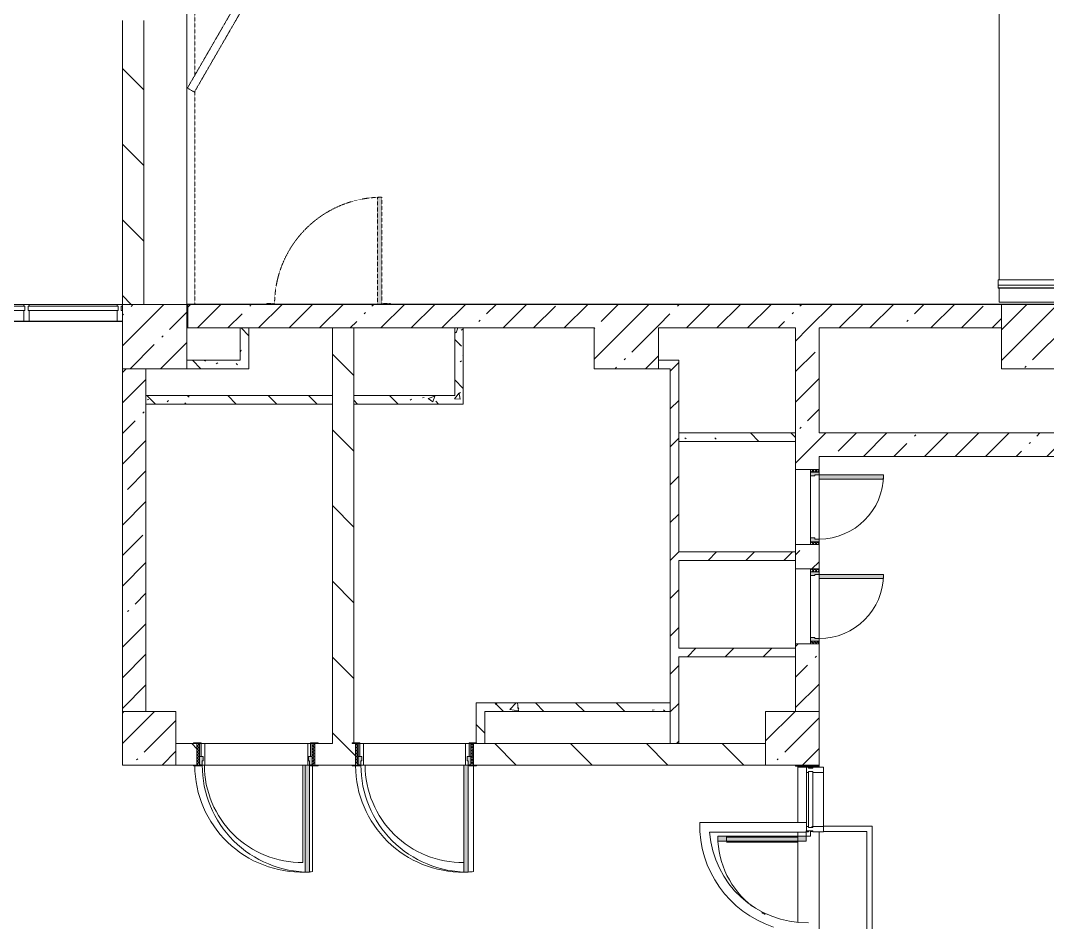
# Model space of a CAD drawing. Header units: millimetres. Extents: x 315 to 209858, y -8553 to 29000.
# Drawn here: x 87745 to 97325, y 9430 to 17850 of the extents above; entities that cross this region are included whole.
import ezdxf

# ---------------------------------------------------------------- set-up
doc = ezdxf.new("R2010")
doc.units = ezdxf.units.MM
doc.linetypes.add('200_ШТРИХ__ш1_п0_6_', pattern=[1.6, 1, -0.6])
for name, color, linetype, lineweight, true_color in [('A-DETL-GENF-5', 7, 'Continuous', 5, 0xe2e2e2), ('A-DETL-GENF-6', 7, 'Continuous', 5, 0xaaaaaa), ('A-DOOR-2', 7, 'Continuous', 5, 0xaaaaaa), ('A-DOOR-3', 7, 'Continuous', 5, 0xe2e2e2), ('A-DOOR-FRAM-2', 7, 'Continuous', 5, 0xe2e2e2), ('A-DOOR-FRAM-3', 7, 'Continuous', 5, 0xaaaaaa), ('A-FLOR-2', 7, 'Continuous', 5, 0xaaaaaa), ('A-WALL-PATT-1', 7, 'Continuous', 5, 0x787878), ('I-WALL-7', 7, 'Continuous', 5, 0x787878)]:
    doc.layers.add(name, color=color, linetype=linetype, lineweight=lineweight, true_color=true_color)
for name, color, linetype, lineweight in [('A-DETL-MBND-1', 7, '200_ШТРИХ__ш1_п0_6_', 9), ('A-GLAZ-CURT-2', 7, 'Continuous', 5), ('A-GLAZ-CWMG-2', 7, 'Continuous', 5), ('A-WALL', 7, 'Continuous', 9), ('A-WALL-2', 7, 'Continuous', 5), ('I-WALL-5', 7, 'Continuous', 5), ('S-COLS-2', 7, 'Continuous', 5), ('S-STRS-3', 7, 'Continuous', 5)]:
    doc.layers.add(name, color=color, linetype=linetype, lineweight=lineweight)
pattern_1 = [(135, (74985, 0), (-353.5534, -353.5534), [])]
pattern_2 = [(45, (74985, 0), (-285.123, 285.123), []), (45, (75270.13, 0), (-285.123, 285.123), [504.031, -100.806, 16.764, -84.042])]
pattern_3 = [(45, (74985, 0), (-176.7767, 176.7767), [])]
pattern_4 = [(135, (74985, 0), (-377.171, -377.171), [533.4, -88.9, 17.78, -88.9]), (135, (74985, 376.94), (-377.171, -377.171), []), (50, (74985, 0), (637.645, -55.787), [66.675, -733.425]), (355, (74985, 0), (-123.35, 668.7), [53.34, -586.74]), (100.451, (75038.15, -4.65), (514.299, 612.908), [56.665, -623.315]), (46.184, (74985, 177.8), (948.776, -147.15), [100.012, -1100.137]), (96.636, (75064.1, 165.5), (830.91, 865.997), [84.998, -934.973]), (351.184, (74985, 177.8), (830.918, 865.99), [80.01, -880.11]), (21, (75073.9, 133.35), (530.651, -357.928), [66.675, -733.425]), (326, (75073.9, 133.35), (216.308, 644.658), [53.34, -586.74]), (71.451, (75118.13, 103.5), (746.96, 286.724), [56.665, -623.315]), (37.5, (74985.01, 0), (10.8105, 295.9426), [16.764, -562.864, 16.764, -578.866, -588.962]), (37.5, (74985.01, 0), (10.8105, 295.9426), [-1175.258, 16.764, -572.198]), (7.5, (74985, 0), (233.869, 350.6318), [16.764, -322.834, 16.764, -549.529, -224.472]), (7.5, (74985, 0), (233.869, 350.6318), [-905.891, 16.764, -207.708]), (327.5, (74786.76, 0), (474.5678, -20.0513), [16.764, -205.486, 16.764, -676.656, -920.115]), (327.5, (74786.76, 0), (474.5678, -20.0513), [-915.67, 16.764, -903.351]), (317.5, (74697.86, 0), (518.452, 88.9934), [16.764, -272.161, 16.764, -443.738, -653.415]), (317.5, (74697.86, 0), (518.452, 88.9934), [-749.427, 16.764, -636.651])]

# ---------------------------------------------------------------- blocks, each defined once
blk = doc.blocks.new('BSC_Колонна _Прямоугольная - 600х600-V101-2_3_2_птичка')
at = {"layer": 'S-COLS-2'}
h = blk.add_hatch(dxfattribs=at)
h.set_pattern_fill('FP_106', color=256, style=0, pattern_type=2)
h.set_pattern_definition([(45, (-14010, -14900), (-285.123, 285.123), []), (45, (-13724.88, -14900), (-285.123, 285.123), [504.031, -100.806, 16.764, -84.042])])
h.paths.add_polyline_path([(-300, -300), (300, -300), (300, 300), (-300, 300), (-300, 211.2)])
for p, q in [((300, 300), (-300, 300)), ((-300, 300), (-300, -300)), ((300, -300), (300, 300)), ((-300, -300), (300, -300))]:
    blk.add_line(p, q, dxfattribs=at)
blk = doc.blocks.new('110_Дверь_СКБ_1Ст_Внутренняя1 - Д-4 1100x2100h_су мгн-32375332-2_3_2_птичка')
at = {"layer": 'A-DOOR-2'}
h = blk.add_hatch(dxfattribs=at)
h.set_pattern_fill('FP_40', color=256, style=0, pattern_type=2)
h.set_pattern_definition([(135, (1751.41, 164.685), (-14.14214, -14.14214), []), (225, (1751.41, 164.685), (14.14214, -14.14214), [])])
h.paths.add_polyline_path([(562.5, 100), (537.5, 100), (537.5, -100), (562.5, -100)])
at = {"layer": 'A-DOOR-3'}
h = blk.add_hatch(color=256, dxfattribs=at)
h.paths.add_polyline_path([(512.5, 100), (512.5, 60), (502.5, 60), (502.5, 20), (537.5, 20), (537.5, 100)])
h.paths.add_polyline_path([(-487.5, 100), (-512.5, 100), (-512.5, 20), (-477.5, 20), (-477.5, 60), (-487.5, 60)])
at = {"layer": 'A-DOOR-FRAM-2'}
for points in [[(-487.5, 1100), (-487.5, 100), (-447.5, 100), (-447.5, 1100)], [(-567.5, 108), (-567.5, 100), (-497.5, 100), (-497.5, 108)], [(592.5, 108), (522.5, 108), (522.5, 100), (592.5, 100)], [(-497.5, 20), (-512.5, 20), (-512.5, -100), (-497.5, -100)], [(537.5, 20), (522.5, 20), (522.5, -100), (537.5, -100)], [(-567.5, -100), (-567.5, -108), (-497.5, -108), (-497.5, -100)], [(592.5, -100), (522.5, -100), (522.5, -108), (592.5, -108)]]:
    blk.add_hatch(color=256, dxfattribs=at).paths.add_polyline_path(points)
at = {"layer": 'A-DOOR-FRAM-3'}
h = blk.add_hatch(dxfattribs=at)
h.set_pattern_fill('FP_41', color=256, style=0, pattern_type=2)
h.set_pattern_definition([(45, (-371.384, 164.685), (-14.1421, 14.1421), []), (135, (-371.384, 164.685), (-14.1421, -14.1421), [])])
h.paths.add_polyline_path([(-512.5, 100), (-537.5, 100), (-537.5, -100), (-512.5, -100)])
at = {"layer": 'A-DOOR-2'}
for p, q in [((-487.5, 1100), (-487.5, 100)), ((-447.5, 1100), (-487.5, 1100)), ((-447.5, 100), (-447.5, 1100)), ((-487.5, 100), (-447.5, 100))]:
    blk.add_line(p, q, dxfattribs=at)
blk.add_arc((-487.5, 100), 1000, 360, 90, dxfattribs=at)
at = {"layer": 'A-DOOR-FRAM-3'}
for p, q in [((-497.5, 108), (-567.5, 108)), ((-567.5, 108), (-567.5, 100)), ((-567.5, 100), (-497.5, 100)), ((-512.5, 100), (-537.5, 100)), ((-537.5, 100), (-537.5, -100)), ((-487.5, 100), (-512.5, 100)), ((-512.5, 100), (-512.5, 20)), ((-512.5, -100), (-512.5, 100)), ((-497.5, 100), (-512.5, 100)), ((-512.5, 100), (-512.5, 99)), ((-512.5, 99), (-497.5, 99)), ((-497.5, 100), (-497.5, 108)), ((-497.5, 99), (-497.5, 100)), ((-487.5, 60), (-487.5, 100)), ((512.5, 100), (512.5, 60)), ((537.5, 100), (512.5, 100)), ((592.5, 108), (522.5, 108)), ((522.5, 108), (522.5, 100)), ((537.5, 100), (522.5, 100)), ((522.5, 100), (522.5, 99)), ((522.5, 100), (592.5, 100)), ((522.5, 99), (537.5, 99)), ((537.5, 20), (537.5, 100)), ((562.5, 100), (537.5, 100)), ((537.5, 100), (537.5, -100)), ((537.5, 99), (537.5, 100)), ((562.5, -100), (562.5, 100)), ((592.5, 100), (592.5, 108)), ((-512.5, 20), (-477.5, 20)), ((-497.5, 20), (-512.5, 20)), ((-512.5, 20), (-512.5, -100)), ((-497.5, -100), (-497.5, 20)), ((-477.5, 60), (-487.5, 60)), ((-477.5, 20), (-477.5, 60)), ((512.5, 60), (502.5, 60)), ((502.5, 60), (502.5, 20)), ((502.5, 20), (537.5, 20)), ((537.5, 20), (522.5, 20)), ((522.5, 20), (522.5, -100)), ((537.5, -100), (537.5, 20)), ((-497.5, -100), (-567.5, -100)), ((-567.5, -100), (-567.5, -108)), ((-567.5, -108), (-497.5, -108)), ((-537.5, -100), (-512.5, -100)), ((-512.5, -100), (-497.5, -100)), ((-497.5, -108), (-497.5, -100)), ((522.5, -100), (537.5, -100)), ((592.5, -100), (522.5, -100)), ((522.5, -100), (522.5, -108)), ((522.5, -108), (592.5, -108)), ((537.5, -100), (562.5, -100)), ((592.5, -108), (592.5, -100))]:
    blk.add_line(p, q, dxfattribs=at)
blk = doc.blocks.new('110_Дверь_СКБ_1Ст_Внутренняя1 - Д-13 1100x2100h_кладовая-33288301-2_3_2_птичка')
at = {"layer": 'A-DETL-MBND-1'}
for points in [[(512.5, 113.4), (512.5, 1110), (472.5, 1110), (472.5, 113.4)], [(592.5, 113.4), (592.5, 118), (522.5, 113.4)]]:
    blk.add_hatch(color=256, dxfattribs=at).paths.add_polyline_path(points)
for p, q in [((512.5, 1110), (472.5, 1110)), ((472.5, 1110), (472.5, 113.4)), ((512.5, 113.4), (512.5, 1110)), ((-497.5, 118), (-567.5, 118)), ((592.5, 118), (522.5, 118))]:
    blk.add_line(p, q, dxfattribs=at)
blk.add_arc((512.5, 110), 1000, 90, 179.80213, dxfattribs=at)
blk = doc.blocks.new('DOR__перегородка__Прямоугольная - ТП-2_ Вн_ДПГ_9480х4200h_2-23998078-2_3_2_птичка')
at = {"layer": 'A-DETL-MBND-1'}
for p, q in [((3.4, -75), (1987.4, -75)), ((1981.6, -71.7), (2019.1, -6.7)), ((3193.9, -771.8), (1981.6, -71.7)), ((2019.1, -6.7), (3231.5, -706.9)), ((2137.4, -75), (4324.5, -75)), ((3230.4, -706.9), (4442.7, -6.7)), ((4480.3, -71.7), (3267.9, -771.8)), ((4442.7, -6.7), (4480.3, -71.7)), ((4474.5, -75), (4486.7, -75)), ((4480.9, -71.7), (4518.4, -6.7)), ((5693.3, -771.8), (4480.9, -71.7)), ((4518.4, -6.7), (5730.8, -706.9)), ((4636.7, -75), (6823.8, -75)), ((5729.7, -706.9), (6942.1, -6.7)), ((6979.6, -71.7), (5767.3, -771.8)), ((6942.1, -6.7), (6979.6, -71.7)), ((6973.8, -75), (6985, -75)), ((6979.2, -71.7), (7016.7, -6.7)), ((8191.6, -771.8), (6979.2, -71.7)), ((7016.7, -6.7), (8229.1, -706.9)), ((7135, -75), (9323.2, -75)), ((8229.1, -706.9), (9441.4, -6.7)), ((9478.9, -71.7), (8266.6, -771.8)), ((9105.2, -200.9), (9105.2, -75)), ((9180.2, -157.6), (9180.2, -75)), ((9255.2, -114.3), (9255.2, -75)), ((9441.4, -6.7), (9478.9, -71.7)), ((9473.2, -75), (9480, -75)), ((9330.2, -1474.2), (9330.2, -157.6)), ((9405.2, -1474.2), (9405.2, -114.3)), ((9180.2, -1474.2), (9180.2, -244.2)), ((9255.2, -1474.2), (9255.2, -200.9)), ((9105.2, -1474.2), (9105.2, -287.5)), ((9480, -1474.2), (9480, -450)), ((3231.5, -706.9), (3193.9, -771.8)), ((3267.9, -771.8), (3230.4, -706.9)), ((5730.8, -706.9), (5693.3, -771.8)), ((5767.3, -771.8), (5729.7, -706.9)), ((8229.1, -706.9), (8191.6, -771.8)), ((8266.6, -771.8), (8229.1, -706.9)), ((9105.2, -1474.2), (9480, -1474.2))]:
    blk.add_line(p, q, dxfattribs=at)
blk = doc.blocks.new('BSC_Колонна _Прямоугольная - 500х500-V157-2_3_2_птичка')
at = {"layer": 'S-COLS-2'}
h = blk.add_hatch(dxfattribs=at)
h.set_pattern_fill('FP_153', color=256, style=0, pattern_type=2)
h.set_pattern_definition([(45, (-19960, -11150), (-285.123, 285.123), []), (45, (-19674.88, -11150), (-285.123, 285.123), [504.031, -100.806, 16.764, -84.042])])
h.paths.add_polyline_path([(-165, -250), (250, -250), (250, 250), (-250, 250), (-250, -250)])
for p, q in [((250, 250), (-250, 250)), ((-250, 250), (-250, -250)), ((250, -250), (250, 250)), ((-250, -250), (250, -250))]:
    blk.add_line(p, q, dxfattribs=at)
blk = doc.blocks.new('110_Дверь_СКБ_1Ст - д-18 _п_ 700x2100h_Технический шкаф ЭОМ и СС-32102833-2_3_2_птичка')
at = {"layer": 'A-DOOR-2'}
h = blk.add_hatch(dxfattribs=at)
h.set_pattern_fill('FP_165', color=256, style=0, pattern_type=2)
h.set_pattern_definition([(135, (1951.41, 174.685), (-14.14214, -14.14214), []), (225, (1951.41, 174.685), (14.14214, -14.14214), [])])
h.paths.add_polyline_path([(362.5, 110), (337.5, 110), (337.5, 30), (362.5, 30)])
at = {"layer": 'A-DOOR-3'}
h = blk.add_hatch(color=256, dxfattribs=at)
h.paths.add_polyline_path([(337.5, 110), (312.5, 110), (312.5, 70), (302.5, 70), (302.5, 30), (337.5, 30)])
h.paths.add_polyline_path([(-277.5, 30), (-277.5, 70), (-287.5, 70), (-287.5, 110), (-312.5, 110), (-312.5, 30)])
at = {"layer": 'A-DOOR-FRAM-2'}
blk.add_hatch(color=256, dxfattribs=at).paths.add_polyline_path([(-247.5, 710), (-287.5, 710), (-287.5, 110), (-247.5, 110)])
at = {"layer": 'A-DOOR-FRAM-3'}
h = blk.add_hatch(dxfattribs=at)
h.set_pattern_fill('FP_166', color=256, style=0, pattern_type=2)
h.set_pattern_definition([(45, (-171.384, 174.685), (-14.1421, 14.1421), []), (135, (-171.384, 174.685), (-14.1421, -14.1421), [])])
h.paths.add_polyline_path([(-312.5, 110), (-337.5, 110), (-337.5, 30), (-312.5, 30)])
at = {"layer": 'A-DOOR-2'}
for p, q in [((-287.5, 710), (-287.5, 110)), ((-247.5, 710), (-287.5, 710)), ((-247.5, 110), (-247.5, 710)), ((-287.5, 110), (-247.5, 110))]:
    blk.add_line(p, q, dxfattribs=at)
blk.add_arc((-287.5, 110), 600, 360, 90, dxfattribs=at)
at = {"layer": 'A-DOOR-FRAM-3'}
for p, q in [((-312.5, 110), (-337.5, 110)), ((-337.5, 110), (-337.5, 30)), ((-287.5, 110), (-312.5, 110)), ((-312.5, 110), (-312.5, 30)), ((-312.5, 30), (-312.5, 110)), ((-287.5, 70), (-287.5, 110)), ((-247.5, 110), (312.5, 110)), ((312.5, 110), (312.5, 70)), ((337.5, 110), (312.5, 110)), ((337.5, 30), (337.5, 110)), ((362.5, 110), (337.5, 110)), ((337.5, 110), (337.5, 30)), ((362.5, 30), (362.5, 110)), ((-337.5, 30), (-312.5, 30)), ((-312.5, 30), (-277.5, 30)), ((-277.5, 70), (-287.5, 70)), ((-277.5, 30), (-277.5, 70)), ((302.5, 30), (-277.5, 30)), ((312.5, 70), (302.5, 70)), ((302.5, 70), (302.5, 30)), ((302.5, 30), (337.5, 30)), ((337.5, 30), (362.5, 30))]:
    blk.add_line(p, q, dxfattribs=at)
blk = doc.blocks.new('BSC_Колонна _Прямоугольная - 500х500-V187-2_3_2_птичка')
at = {"layer": 'S-COLS-2'}
h = blk.add_hatch(dxfattribs=at)
h.set_pattern_fill('FP_176', color=256, style=0, pattern_type=2)
h.set_pattern_definition([(45, (-13960, -11150), (-285.123, 285.123), []), (45, (-13674.88, -11150), (-285.123, 285.123), [504.031, -100.806, 16.764, -84.042])])
h.paths.add_polyline_path([(-250, -250), (250, -250), (250, 250), (-250, 250)])
for p, q in [((250, 250), (-250, 250)), ((-250, 250), (-250, -250)), ((250, -250), (250, 250)), ((-250, -250), (250, -250))]:
    blk.add_line(p, q, dxfattribs=at)
blk = doc.blocks.new('BSC_Колонна _Прямоугольная - 600х600-V191-2_3_2_птичка')
at = {"layer": 'S-COLS-2'}
h = blk.add_hatch(dxfattribs=at)
h.set_pattern_fill('FP_179', color=256, style=0, pattern_type=2)
h.set_pattern_definition([(45, (-22210, -14900), (-285.123, 285.123), []), (45, (-21924.88, -14900), (-285.123, 285.123), [504.031, -100.806, 16.764, -84.042])])
h.paths.add_polyline_path([(-300, -300), (300, -300), (300, 300), (-300, 300), (-300, 211.2)])
for p, q in [((300, 300), (-300, 300)), ((-300, 300), (-300, -300)), ((300, -300), (300, 300)), ((-300, -300), (300, -300))]:
    blk.add_line(p, q, dxfattribs=at)
blk = doc.blocks.new('Прямоугольный импост - Импост структурный с накладкой - 160мм-23997896-2_3_2_птичка')
at = {"layer": 'A-GLAZ-CWMG-2'}
for p, q in [((-50, 40), (-50, 140)), ((-50, 140), (-0.3, 140)), ((-40, 40), (-50, 40)), ((-50, -17), (-50, 0)), ((-50, 0), (-40, 0)), ((-40, 0), (-40, 40)), ((-10, 40), (-10, 0)), ((-0.3, 40), (-10, 40)), ((-10, 0), (-0.3, 0)), ((-0.3, -17), (-50, -17))]:
    blk.add_line(p, q, dxfattribs=at)
blk = doc.blocks.new('Системная панель - Стекло - 40мм-23997898-2_3_2_птичка')
at = {"layer": 'A-GLAZ-CURT-2'}
h = blk.add_hatch(dxfattribs=at)
h.set_pattern_fill('FP_201', color=256, style=0, pattern_type=2)
h.set_pattern_definition([(45, (-13750.1, -14683), (-1414.21, 1414.21), [1000, -3000]), (45, (-14750.1, -15183), (-1414.21, 1414.21), [3000, -1000]), (45, (-12750.1, -15683), (-1414.21, 1414.21), [1000, -3000])])
h.paths.add_polyline_path([(420.1, -40), (420.1, 0), (-420.1, 0), (-420.1, -40), (299.3, -40)])
for p, q in [((420.1, 0), (-420.1, 0)), ((-420.1, 0), (-420.1, -40)), ((-420.1, -40), (420.1, -40)), ((420.1, -40), (420.1, 0))]:
    blk.add_line(p, q, dxfattribs=at)
blk = doc.blocks.new('Прямоугольный импост - Импост структурный с накладкой - 160мм-23771920-2_3_2_птичка')
at = {"layer": 'A-GLAZ-CWMG-2'}
for p, q in [((13660.3, 15200), (12840, 15200)), ((13660.3, 15043), (12840, 15043))]:
    blk.add_line(p, q, dxfattribs=at)
blk = doc.blocks.new('Прямоугольный импост - Импост структурный с накладкой - 160мм-23997894-2_3_2_птичка')
at = {"layer": 'A-GLAZ-CWMG-2'}
for p, q in [((-25, 40), (-25, 140)), ((-25, 140), (25, 140)), ((25, 140), (25, 40)), ((-15, 40), (-25, 40)), ((-25, -17), (-25, 0)), ((-25, 0), (-15, 0)), ((-15, 0), (-15, 40)), ((15, 40), (15, 0)), ((25, 40), (15, 40)), ((15, 0), (25, 0)), ((25, 0), (25, -17)), ((25, -17), (-25, -17))]:
    blk.add_line(p, q, dxfattribs=at)
blk = doc.blocks.new('Системная панель - Стекло - 40мм-V220-2_3_2_птичка')
at = {"layer": 'A-GLAZ-CURT-2'}
for p, q in [((415, 0), (-415, 0)), ((-415, 0), (-415, -40)), ((415, -40), (415, 0)), ((-415, -40), (415, -40))]:
    blk.add_line(p, q, dxfattribs=at)
blk = doc.blocks.new('Прямоугольный импост - Импост структурный с накладкой - 160мм-23771909-2_3_2_птичка')
at = {"layer": 'A-GLAZ-CWMG-2'}
for p, q in [((11930, 15200), (11120, 15200)), ((11930, 15043), (11120, 15043))]:
    blk.add_line(p, q, dxfattribs=at)
blk = doc.blocks.new('Системная панель - Стекло - 40мм-32387041-2_3_2_птичка')
at = {"layer": 'A-GLAZ-CURT-2'}
h = blk.add_hatch(dxfattribs=at)
h.set_pattern_fill('FP_208', color=256, style=0, pattern_type=2)
h.set_pattern_definition([(135, (10077.7, -20610), (-1414.21, -1414.21), [1000, -3000]), (135, (10577.7, -21610), (-1414.21, -1414.21), [3000, -1000]), (135, (11077.7, -19610), (-1414.21, -1414.21), [1000, -3000])])
h.paths.add_polyline_path([(262.3, 40), (-262.3, 40), (-262.3, 0), (262.3, 0)])
for p, q in [((262.3, 40), (-262.3, 40)), ((-262.3, 40), (-262.3, 0)), ((-262.3, 0), (262.3, 0)), ((262.3, 0), (262.3, 40))]:
    blk.add_line(p, q, dxfattribs=at)
blk = doc.blocks.new('Прямоугольный импост - Импост структурный с накладкой - 160мм Темный-30755591-2_3_2_птичка')
at = {"layer": 'A-GLAZ-CWMG-2'}
for p, q in [((-25, 0), (-25, 17)), ((-25, 17), (25, 17)), ((-15, 0), (-25, 0)), ((-15, -40), (-15, 0)), ((25, 0), (15, 0)), ((15, 0), (15, -40)), ((25, 17), (25, 0)), ((-25, -140), (-25, -40)), ((-25, -40), (-15, -40)), ((15, -40), (25, -40)), ((25, -40), (25, -140)), ((25, -140), (-25, -140))]:
    blk.add_line(p, q, dxfattribs=at)
blk = doc.blocks.new('Прямоугольный импост - Импост структурный с накладкой - 160мм Темный-30755595-2_3_2_птичка')
at = {"layer": 'A-GLAZ-CWMG-2'}
for p, q in [((0, 17), (-50, 17)), ((-50, 17), (-50, 0)), ((-50, 0), (-40, 0)), ((-40, 0), (-40, -40)), ((-10, -40), (-10, 0)), ((-10, 0), (0, 0)), ((0, 0), (0, 17)), ((-40, -40), (-50, -40)), ((-50, -40), (-50, -140)), ((0, -40), (-10, -40)), ((0, -140), (0, -40)), ((-50, -140), (0, -140))]:
    blk.add_line(p, q, dxfattribs=at)
blk = doc.blocks.new('Дверь_Витражная_остекление_ - ВВ-16 остекление-32390142-2_3_2_птичка')
at = {"layer": 'A-DETL-GENF-5'}
for points in [[(-787.5, -315), (-787.5, -20), (-832.5, -20), (-832.5, -845), (-787.5, -845)], [(849.9, -860), (849.9, -20), (837.5, -20), (837.5, -860)]]:
    blk.add_hatch(color=256, dxfattribs=at).paths.add_polyline_path(points)
at = {"layer": 'A-DETL-GENF-6'}
for p, q in [((-787.5, -20), (-832.5, -20)), ((-832.5, -845), (-832.5, -20)), ((-787.5, -20), (-832.5, -20)), ((-832.5, -20), (-832.5, -845)), ((-787.5, -845), (-787.5, -20)), ((-787.5, -845), (-787.5, -20)), ((837.5, -860), (837.5, -20)), ((837.5, -20), (837.5, -860)), ((-832.5, -100), (-787.5, -100)), ((-822.5, -765), (-822.5, -100)), ((-778.5, -765), (-778.5, -100)), ((828.5, -780), (828.5, -100)), ((849.9, -100), (837.5, -100)), ((-832.5, -765), (-787.5, -765)), ((-832.5, -845), (-787.5, -845)), ((-832.5, -845), (-787.5, -845)), ((849.9, -780), (837.5, -780)), ((849.9, -860), (837.5, -860)), ((837.5, -860), (849.9, -860))]:
    blk.add_line(p, q, dxfattribs=at)
at = {"layer": 'A-DOOR-2'}
for p, q in [((-882.5, 20), (-832.5, 20)), ((-882.5, -20), (-882.5, 20)), ((-832.5, 20), (-832.5, -20)), ((832.5, 20), (882.5, 20)), ((832.5, -20), (832.5, 20)), ((882.5, 20), (882.5, -20)), ((-832.5, -20), (-882.5, -20)), ((-832.5, -845), (-832.5, -20)), ((832.5, -860), (832.5, -20)), ((882.5, -20), (832.5, -20))]:
    blk.add_line(p, q, dxfattribs=at)
for centre, radius, start, end in [((-832.5, -20), 825, 329.80944, 332.20433), ((-832.5, -20), 825, 270, 322.60785), ((832.5, -20), 840, 230.33856, 232.99265), ((832.5, -20), 840, 234.0758, 270)]:
    blk.add_arc(centre, radius, start, end, dxfattribs=at)
blk = doc.blocks.new('Прямоугольный импост - Импост структурный с накладкой - 160мм Темный-32387142-2_3_2_птичка')
at = {"layer": 'A-GLAZ-CWMG-2'}
for p, q in [((20093, 10325.4), (20093, 10830)), ((20250, 10325.4), (20250, 10830))]:
    blk.add_line(p, q, dxfattribs=at)
blk = doc.blocks.new('Перекрытия 2 - Перекрытия 4-32990152-2_3_2_птичка')
at = {"layer": 'S-STRS-3'}
for p, q in [((21910, 19180), (22510, 19180)), ((21910, 19180), (21910, 15410.8)), ((22810, 19180), (23410, 19180)), ((22810, 15410.8), (22810, 19180)), ((23710, 19180), (24310, 19180)), ((23710, 15410.8), (23710, 19180)), ((24610, 19180), (25210, 19180)), ((24610, 15410.8), (24610, 19180)), ((25510, 19180), (26110, 19180)), ((25510, 15410.8), (25510, 19180)), ((26410, 19180), (27010, 19180)), ((26410, 15410.8), (26410, 19180)), ((27310, 19180), (27910, 19180)), ((27310, 15410.8), (27310, 19180)), ((28210, 19180), (28810, 19180)), ((28210, 15410.8), (28210, 19180)), ((29110, 19180), (29710, 19180)), ((29110, 15410.8), (29110, 19180)), ((30010, 19180), (30610, 19180)), ((30010, 15410.8), (30010, 19180)), ((30610, 18430), (30610, 19180)), ((30610, 15410.8), (30610, 17830)), ((21910, 15330), (21910, 15200)), ((22810, 15200), (22810, 15330)), ((23710, 15200), (23710, 15330)), ((24610, 15200), (24610, 15330)), ((25510, 15200), (25510, 15330)), ((26410, 15200), (26410, 15330)), ((27310, 15200), (27310, 15330)), ((28210, 15200), (28210, 15330)), ((29110, 15200), (29110, 15330)), ((30010, 15200), (30010, 15330)), ((30610, 15200), (30610, 15330)), ((22810, 15200), (21910, 15200)), ((23710, 15200), (22810, 15200)), ((24610, 15200), (23710, 15200)), ((25510, 15200), (24610, 15200)), ((26410, 15200), (25510, 15200)), ((27310, 15200), (26410, 15200)), ((28210, 15200), (27310, 15200)), ((29110, 15200), (28210, 15200)), ((30010, 15200), (29110, 15200)), ((30610, 15200), (30010, 15200))]:
    blk.add_line(p, q, dxfattribs=at)
blk = doc.blocks.new('Стены наклон_ амфитеатр - Стены наклон_ амфитеатр-32992696-2_3_2_птичка')
at = {"layer": 'A-WALL-PATT-1'}
h = blk.add_hatch(dxfattribs=at)
h.set_pattern_fill('FP_211', color=256, style=0, pattern_type=2)
h.set_pattern_definition([(0, (26444.5, 15393.4), (0, 246.1), []), (90, (26444.5, 15393.4), (-1300, 8e-14), [])])
h.paths.add_polyline_path([(30993.5, 15353.9), (31010, 15353.9), (31010, 15380.7), (21879, 15380.7), (21879, 15353.9), (27081.6, 15353.9)])
at = {"layer": 'A-WALL-2'}
for p, q in [((31041, 15430.8), (21879, 15430.8)), ((21879, 15430.8), (21879, 15380.7)), ((31041, 15350), (31041, 15430.8)), ((21879, 15380.7), (31010, 15380.7)), ((21879, 15353.9), (21879, 15380.7)), ((21879, 15350), (21879, 15353.9)), ((31010, 15353.9), (21879, 15353.9)), ((31010, 15350), (21879, 15350)), ((31010, 15380.7), (31010, 15350)), ((31010, 15350), (31041, 15350))]:
    blk.add_line(p, q, dxfattribs=at)

msp = doc.modelspace()

# ---------------------------------------------------------------- hatches: boundary and pattern name
at = {"layer": 'I-WALL-5'}
h = msp.add_hatch(dxfattribs=at)
h.set_pattern_fill('FP_116', color=256, style=0, pattern_type=2)
h.set_pattern_definition(pattern_1)
h.paths.add_polyline_path([(88695.3, 15200), (88895.3, 15200), (88895.3, 17850), (88695.3, 17850), (88695.3, 16294.7)])
h.paths.add_polyline_path([(88895.3, 18450), (88895.3, 21600), (88695.3, 21600), (88695.3, 18450)])
h.paths.add_polyline_path([(88895.3, 22200), (88895.3, 26300), (88695.3, 26300), (88695.3, 22200)])
h = msp.add_hatch(dxfattribs=at)
h.set_pattern_fill('FP_113', color=256, style=0, pattern_type=2)
h.set_pattern_definition(pattern_2)
h.paths.add_polyline_path([(104148.4, 14980), (104995, 14980), (104995, 15200), (101395, 15200), (101395, 14980), (102066.6, 14980)])
h.paths.add_polyline_path([(100795, 14980), (100795, 15200), (97495, 15200), (97495, 14980), (97902.8, 14980)])
h.paths.add_polyline_path([(105775, 14980), (105775, 15200), (105595, 15196.3), (105595, 14980)])
h.paths.add_polyline_path([(91657.2, 14980), (93095.3, 14980), (93095.3, 15200), (89305, 15200), (89305, 14980), (90855, 14980)])
h.paths.add_polyline_path([(93695.3, 14980), (96895, 14980), (96895, 15200), (93695.3, 15200), (93695.3, 15111.2)])
h = msp.add_hatch(dxfattribs=at)
h.set_pattern_fill('FP_116', color=256, style=0, pattern_type=2)
h.set_pattern_definition(pattern_1)
h.paths.add_polyline_path([(90655, 11100), (90840, 11100), (90840, 11108), (90855, 11108), (90855, 14980), (90655, 14980), (90655, 11560.9)])
h = msp.add_hatch(dxfattribs=at)
h.set_pattern_fill('FP_113', color=256, style=0, pattern_type=2)
h.set_pattern_definition(pattern_2)
h.paths.add_polyline_path([(95195, 10890), (95195, 10900), (94975, 10900), (94975, 10890)])
h.paths.add_polyline_path([(95195, 11400), (95195, 12030), (94975, 12030), (94975, 11400), (95086.1, 11400)])
h.paths.add_polyline_path([(94975, 12730), (95195, 12730), (95195, 12960), (94975, 12960), (94975, 12744.3)])
h.paths.add_polyline_path([(94975, 13660), (95195, 13660), (95195, 14980), (94975, 14980), (94975, 13920)])
h = msp.add_hatch(dxfattribs=at)
h.set_pattern_fill('FP_117', color=256, style=0, pattern_type=2)
h.set_pattern_definition(pattern_3)
h.paths.add_polyline_path([(93805, 14600), (93885, 14600), (93885, 14680), (93695.3, 14680), (93695.3, 14600), (93739.1, 14600)])
h = msp.add_hatch(dxfattribs=at)
h.set_pattern_fill('FP_113', color=256, style=0, pattern_type=2)
h.set_pattern_definition(pattern_2)
h.paths.add_polyline_path([(88915, 11400), (88915, 14600), (88695, 14600), (88695.2, 11400)])
h = msp.add_hatch(dxfattribs=at)
h.set_pattern_fill('FP_117', color=256, style=0, pattern_type=2)
h.set_pattern_definition(pattern_3)
h.paths.add_polyline_path([(93885, 11100), (93885, 14600), (93805, 14600), (93805, 11100)])
h = msp.add_hatch(dxfattribs=at)
h.set_pattern_fill('FP_113', color=256, style=0, pattern_type=2)
h.set_pattern_definition(pattern_2)
h.paths.add_polyline_path([(104148.4, 13780), (105775, 13780), (105775, 14000), (95195, 14000), (95195, 13780), (102066.6, 13780)])
h = msp.add_hatch(dxfattribs=at)
h.set_pattern_fill('FP_117', color=256, style=0, pattern_type=2)
h.set_pattern_definition(pattern_3)
h.paths.add_polyline_path([(94975, 12810), (94975, 12890), (93885, 12890), (93885, 12810)])
h = msp.add_hatch(dxfattribs=at)
h.set_pattern_fill('FP_117', color=256, style=0, pattern_type=2)
h.set_pattern_definition(pattern_3)
h.paths.add_polyline_path([(94975, 11910), (94975, 11990), (93885, 11990), (93885, 11910), (94780, 11910)])
h = msp.add_hatch(dxfattribs=at)
h.set_pattern_fill('FP_116', color=256, style=0, pattern_type=2)
h.set_pattern_definition(pattern_1)
h.paths.add_polyline_path([(89195, 10900), (89390, 10900), (89390, 11100), (89195, 11100), (89195, 11034.5)])
h.paths.add_polyline_path([(94695, 10900), (94695, 11100), (91970, 11100), (91970, 10900), (93739.1, 10900)])
h.paths.add_polyline_path([(90520, 10900), (90870, 10900), (90870, 11100), (90490, 11100), (90490, 10900)])
at = {"layer": 'I-WALL-7'}
h = msp.add_hatch(dxfattribs=at)
h.set_pattern_fill('FP_122', color=256, style=0, pattern_type=2)
h.set_pattern_definition(pattern_4)
h.paths.add_polyline_path([(89875, 14680), (89875, 14980), (89795, 14980), (89795, 14680)])
h = msp.add_hatch(dxfattribs=at)
h.set_pattern_fill('FP_122', color=256, style=0, pattern_type=2)
h.set_pattern_definition(pattern_4)
h.paths.add_polyline_path([(91875, 14350), (91875, 14980), (91795, 14980), (91795, 14350)])
h = msp.add_hatch(dxfattribs=at)
h.set_pattern_fill('FP_122', color=256, style=0, pattern_type=2)
h.set_pattern_definition(pattern_4)
h.paths.add_polyline_path([(89295, 14600), (89875, 14600), (89875, 14680), (89295, 14680)])
h = msp.add_hatch(dxfattribs=at)
h.set_pattern_fill('FP_122', color=256, style=0, pattern_type=2)
h.set_pattern_definition(pattern_4)
h.paths.add_polyline_path([(90655, 14270), (90655, 14350), (88915, 14350), (88915, 14270), (90616.3, 14270)])
h = msp.add_hatch(dxfattribs=at)
h.set_pattern_fill('FP_122', color=256, style=0, pattern_type=2)
h.set_pattern_definition(pattern_4)
h.paths.add_polyline_path([(90855, 14270), (91875, 14270), (91875, 14350), (90855, 14350)])
h = msp.add_hatch(dxfattribs=at)
h.set_pattern_fill('FP_122', color=256, style=0, pattern_type=2)
h.set_pattern_definition(pattern_4)
h.paths.add_polyline_path([(94975, 13920), (94975, 14000), (93885, 14000), (93885, 13920)])
h = msp.add_hatch(dxfattribs=at)
h.set_pattern_fill('FP_122', color=256, style=0, pattern_type=2)
h.set_pattern_definition(pattern_4)
h.paths.add_polyline_path([(92075, 11100), (92075, 11480), (91995, 11480), (92000, 11100)])
h = msp.add_hatch(dxfattribs=at)
h.set_pattern_fill('FP_122', color=256, style=0, pattern_type=2)
h.set_pattern_definition(pattern_4)
h.paths.add_polyline_path([(93805, 11400), (93805, 11480), (92075, 11480), (92075, 11400), (93739.1, 11400)])
at = {"layer": 'S-COLS-2'}
h = msp.add_hatch(dxfattribs=at)
h.set_pattern_fill('FP_113', color=256, style=0, pattern_type=2)
h.set_pattern_definition(pattern_2)
h.paths.add_polyline_path([(93095.3, 14600), (93695.3, 14600), (93695.3, 15200), (93095.3, 15200), (93095.3, 14980)])

# ---------------------------------------------------------------- linework, layer by layer
at = {"layer": 'A-FLOR-2'}
for p, q in [((89295.3, 15200), (89295.3, 24680)), ((105595, 15203.4), (89295.1, 15203.4)), ((88695, 15040), (81755, 15040)), ((89305, 14980), (89295, 14980)), ((89430, 11100), (89465, 11100)), ((89465, 11100), (89465, 10897.8)), ((90425, 10900), (90425, 11100)), ((90425, 11100), (90450, 11100)), ((90910, 11100), (90945, 11100)), ((90945, 11100), (90945, 10900)), ((91895, 10900), (91895, 11100)), ((91895, 11100), (91930, 11100)), ((89460, 10899), (89430, 10899)), ((89465, 10897.8), (90380, 10897.8)), ((90400, 10900), (90380, 10900)), ((90380, 10900), (90380, 9990.1)), ((90470, 9905), (90470, 10892)), ((90960, 10899), (90910, 10899)), ((90945, 10900), (91880, 10900)), ((91970, 9905), (91970, 10892)), ((95078, 10363), (94081.3, 10363)), ((94173.3, 10273), (95075, 10273)), ((95115, 10278.9), (95135, 10278.9)), ((95690, 10328.9), (95235, 10328.9)), ((95235, 10278.9), (95640, 10278.9)), ((95640, 10278.9), (95640, 8547.4)), ((95690, 8497.4), (95690, 10328.9))]:
    msp.add_line(p, q, dxfattribs=at)
for centre, radius, start, end in [((90370, 10900), 1000, 180.45922, 271.72242), ((90370, 10900), 910, 180.06296, 270.62964), ((91870, 10900), 1000, 180.45922, 270.57477), ((91870, 10900), 910, 180.06296, 270.62964), ((95081, 10338), 1000, 178.56746, 251.86052), ((95081, 10338), 910, 184.09604, 270.88287), ((90370, 10900), 1000, 274.01771, 275.73917), ((91870, 10900), 1000, 272.87006, 275.73917)]:
    msp.add_arc(centre, radius, start, end, dxfattribs=at)
at = {"layer": 'A-WALL'}
for p, q in [((89875, 14980), (89795, 14980)), ((90855, 14980), (90655, 14980)), ((91875, 14980), (91795, 14980)), ((88915, 14350), (88915, 14270)), ((90655, 14270), (90655, 14350)), ((90855, 14350), (90855, 14270)), ((93885, 14000), (93885, 13920)), ((94975, 13920), (94975, 14000)), ((94975, 12810), (94975, 12890)), ((94975, 11910), (94975, 11990)), ((93805, 11400), (93805, 11480)), ((92000, 11100), (92075, 11100)), ((93805, 11100), (93885, 11100)), ((95195, 10890), (95195, 10900))]:
    msp.add_line(p, q, dxfattribs=at)
at = {"layer": 'I-WALL-5'}
for p, q in [((88695.3, 17850), (88695.3, 15200)), ((88895.3, 15200), (88895.3, 17850)), ((93095.3, 15200), (89305, 15200)), ((89305, 15200), (89305, 14980)), ((96895, 15200), (93695.3, 15200)), ((89305, 14980), (89795, 14980)), ((89795, 14980), (89795, 14680)), ((89875, 14980), (90655, 14980)), ((89875, 14600), (89875, 14980)), ((90655, 14980), (90655, 14350)), ((90855, 14350), (90855, 14980)), ((90855, 14980), (91795, 14980)), ((91795, 14980), (91795, 14350)), ((91875, 14980), (93095.3, 14980)), ((91875, 14270), (91875, 14980)), ((93695.3, 14980), (94975, 14980)), ((94975, 14980), (94975, 14000)), ((95195, 14980), (96895, 14980)), ((95195, 14000), (95195, 14980)), ((89795, 14680), (89295, 14680)), ((93885, 14680), (93695.3, 14680)), ((93695.3, 14680), (93695.3, 14600)), ((93885, 14000), (93885, 14680)), ((88695, 14600), (88695, 11400)), ((88915, 14350), (88915, 14600)), ((89295, 14600), (89875, 14600)), ((93695.3, 14600), (93805, 14600)), ((93805, 14600), (93805, 11480)), ((90655, 14350), (88915, 14350)), ((91795, 14350), (90855, 14350)), ((88915, 11400), (88915, 14270)), ((88915, 14270), (90655, 14270)), ((90655, 14270), (90655, 11100)), ((90855, 11108), (90855, 14270)), ((90855, 14270), (91875, 14270)), ((94975, 14000), (93885, 14000)), ((105775, 14000), (95195, 14000)), ((93885, 12890), (93885, 13920)), ((93885, 13920), (94975, 13920)), ((94975, 12890), (94975, 13920)), ((95195, 13660), (95195, 13780)), ((95195, 13780), (106285, 13780)), ((94975, 13660), (95115, 13660)), ((95115, 12960), (94975, 12960)), ((95195, 12730), (95195, 12960)), ((94975, 12890), (93885, 12890)), ((93885, 11990), (93885, 12810)), ((93885, 12810), (94975, 12810)), ((94975, 11990), (94975, 12810)), ((94975, 12730), (95115, 12730)), ((94975, 11990), (93885, 11990)), ((95115, 12030), (94975, 12030)), ((95195, 11400), (95195, 12030)), ((93885, 11100), (93885, 11910)), ((93885, 11910), (94975, 11910)), ((94975, 11910), (94975, 11400)), ((91995, 11480), (91995, 11108)), ((93805, 11480), (91995, 11480)), ((92075, 11100), (92075, 11400)), ((92075, 11400), (93805, 11400)), ((93805, 11400), (93805, 11100)), ((89360, 11100), (89195, 11100)), ((89430, 11100), (90450, 11100)), ((90655, 11100), (90520, 11100)), ((90945, 11100), (91895, 11100)), ((93805, 11100), (92075, 11100)), ((94695, 11100), (93885, 11100)), ((89195, 10900), (89360, 10900)), ((90380, 10900), (89440, 10900)), ((90520, 10900), (90840, 10900)), ((90945, 10900), (90920, 10900)), ((92000, 10900), (94695, 10900)), ((94975, 10900), (94975, 10890)), ((94975, 10890), (95195, 10890)), ((94995, 10363), (94995, 10900)), ((94995, 10880), (95195, 10880)), ((95195, 10880), (95195, 10890)), ((94995, 9432.4), (94995, 10273)), ((95195, 10275.4), (95195, 8547.4))]:
    msp.add_line(p, q, dxfattribs=at)
at = {"layer": 'S-COLS-2'}
for p, q in [((93695.3, 15200), (93095.3, 15200)), ((93095.3, 14980), (93095.3, 14600)), ((93695.3, 14600), (93695.3, 14980)), ((93095.3, 14600), (93695.3, 14600))]:
    msp.add_line(p, q, dxfattribs=at)

# ---------------------------------------------------------------- block references
at = {"layer": 'A-DETL-MBND-1', "rotation": 90.00000000000044}
msp.add_blockref('DOR__перегородка__Прямоугольная - ТП-2_ Вн_ДПГ_9480х4200h_2-23998078-2_3_2_птичка', (89295, 15200), dxfattribs=at)
at = {"layer": 'A-DETL-MBND-1'}
msp.add_blockref('110_Дверь_СКБ_1Ст_Внутренняя1 - Д-13 1100x2100h_кладовая-33288301-2_3_2_птичка', (90602.5, 15090), dxfattribs=at)
at = {"layer": 'A-DOOR-2'}
for name, p, rotation in [('110_Дверь_СКБ_1Ст - д-18 _п_ 700x2100h_Технический шкаф ЭОМ и СС-32102833-2_3_2_птичка', (95085, 13322.5), 269.9999999999999), ('110_Дверь_СКБ_1Ст - д-18 _п_ 700x2100h_Технический шкаф ЭОМ и СС-32102833-2_3_2_птичка', (95085, 12392.5), 269.9999999999999), ('110_Дверь_СКБ_1Ст_Внутренняя1 - Д-4 1100x2100h_су мгн-32375332-2_3_2_птичка', (89952.5, 11000), 180), ('110_Дверь_СКБ_1Ст_Внутренняя1 - Д-4 1100x2100h_су мгн-32375332-2_3_2_птичка', (91432.5, 11000), 180), ('Дверь_Витражная_остекление_ - ВВ-16 остекление-32390142-2_3_2_птичка', (95095, 9402.9), 269.9999999999998)]:
    msp.add_blockref(name, p, dxfattribs=dict(at, rotation=rotation))
at = {"layer": 'A-GLAZ-CURT-2'}
for name, p in [('Системная панель - Стекло - 40мм-V220-2_3_2_птичка', (87370, 15183)), ('Системная панель - Стекло - 40мм-23997898-2_3_2_птичка', (88235.1, 15183))]:
    msp.add_blockref(name, p, dxfattribs=at)
at = {"layer": 'A-GLAZ-CURT-2', "rotation": 269.9999999999997}
msp.add_blockref('Системная панель - Стекло - 40мм-32387041-2_3_2_птичка', (95095, 10577.7), dxfattribs=at)
at = {"layer": 'A-GLAZ-CWMG-2'}
for name, p in [('Прямоугольный импост - Импост структурный с накладкой - 160мм-23771909-2_3_2_птичка', (75845, 0)), ('Прямоугольный импост - Импост структурный с накладкой - 160мм-23771920-2_3_2_птичка', (74985, 0)), ('Прямоугольный импост - Импост структурный с накладкой - 160мм Темный-32387142-2_3_2_птичка', (74985, 0))]:
    msp.add_blockref(name, p, dxfattribs=at)
at = {"layer": 'A-GLAZ-CWMG-2', "extrusion": (0, 0, -1)}
for name, p, rotation in [('Прямоугольный импост - Импост структурный с накладкой - 160мм-23997894-2_3_2_птичка', (-87800, 15183), 180), ('Прямоугольный импост - Импост структурный с накладкой - 160мм-23997896-2_3_2_птичка', (-88695.3, 15183), 180), ('Прямоугольный импост - Импост структурный с накладкой - 160мм Темный-30755591-2_3_2_птичка', (-95095, 10300.4), 270.0000000000002)]:
    msp.add_blockref(name, p, dxfattribs=dict(at, rotation=rotation))
at = {"layer": 'A-GLAZ-CWMG-2', "rotation": 89.99999999999977}
msp.add_blockref('Прямоугольный импост - Импост структурный с накладкой - 160мм Темный-30755595-2_3_2_птичка', (95095, 10880), dxfattribs=at)
at = {"layer": 'A-WALL-2'}
msp.add_blockref('Стены наклон_ амфитеатр - Стены наклон_ амфитеатр-32992696-2_3_2_птичка', (74985, 0), dxfattribs=at)
at = {"layer": 'S-COLS-2'}
for name, p in [('BSC_Колонна _Прямоугольная - 600х600-V101-2_3_2_птичка', (88995, 14900)), ('BSC_Колонна _Прямоугольная - 600х600-V191-2_3_2_птичка', (97195, 14900)), ('BSC_Колонна _Прямоугольная - 500х500-V187-2_3_2_птичка', (88945, 11150)), ('BSC_Колонна _Прямоугольная - 500х500-V157-2_3_2_птичка', (94945, 11150))]:
    msp.add_blockref(name, p, dxfattribs=at)
at = {"layer": 'S-STRS-3'}
msp.add_blockref('Перекрытия 2 - Перекрытия 4-32990152-2_3_2_птичка', (74965, 20), dxfattribs=at)

doc.saveas('drawing.dxf')
